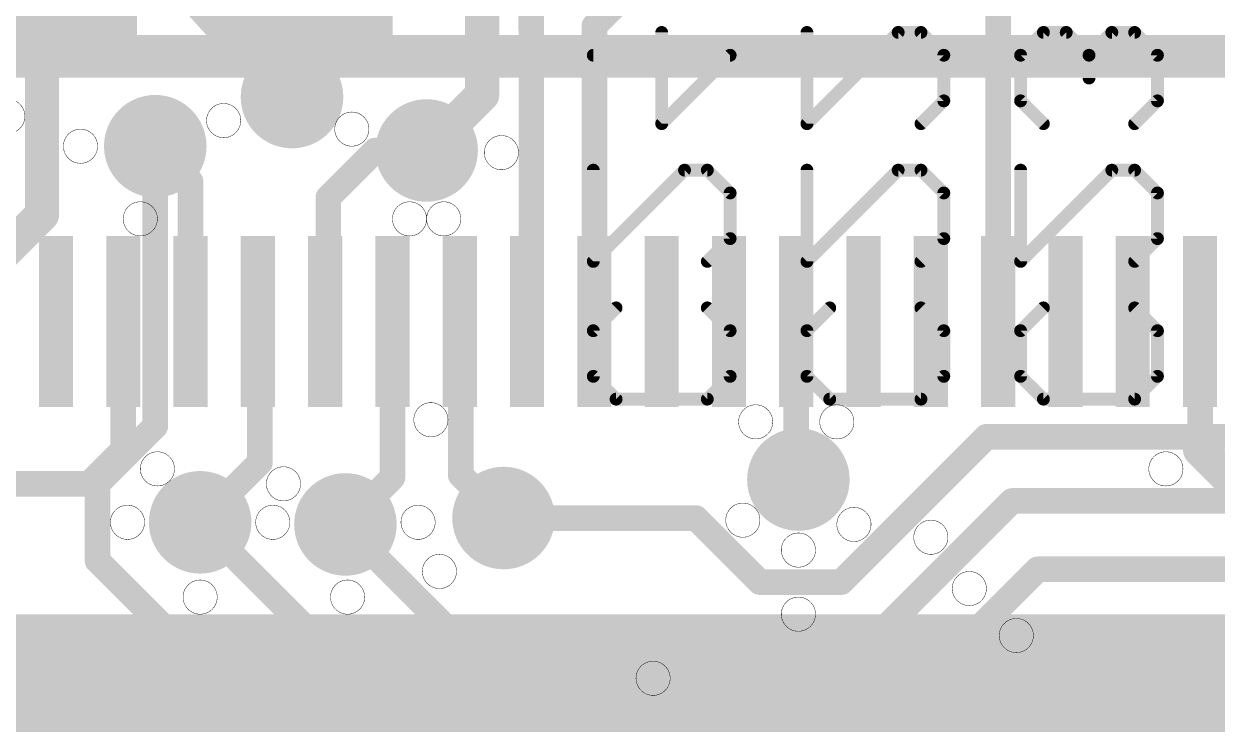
# Model space of a CAD drawing. Extents: x -18 to 144, y -21 to 125.
# Drawn here: x 51.58 to 58.67, y 72.99 to 77.16 of the extents above; entities that cross this region are included whole.
import ezdxf

# ---------------------------------------------------------------- set-up
doc = ezdxf.new("R2010")
doc.units = 0
for name, color, linetype in [('1', 251, 'CONTINUOUS'), ('114', 4, 'CONTINUOUS'), ('15', 251, 'CONTINUOUS'), ('16', 175, 'CONTINUOUS'), ('18', 82, 'CONTINUOUS'), ('2', 82, 'CONTINUOUS'), ('28', 251, 'CONTINUOUS')]:
    doc.layers.add(name, color=color, linetype=linetype)

# ---------------------------------------------------------------- blocks, each defined once
blk = doc.blocks.new('RECT')
blk.add_solid([(-0.5, -0.5), (0.5, -0.5), (-0.5, 0.5), (0.5, 0.5)])
blk = doc.blocks.new('ROUNDV')
at = {"const_width": 0.5}
blk.add_lwpolyline([(0, -0.25, 1), (0, 0.25, 1), (0, -0.25)], format="xyb", dxfattribs=at)

msp = doc.modelspace()

# ---------------------------------------------------------------- linework, layer by layer
at = {"layer": '1'}
for points, const_width in [([(54.5974, 75.3968), (54.5973, 77.8002)], 0.1524), ([(54.972, 77.143), (55.626, 77.797)], 0.1524), ([(57.372, 75.3872), (57.372, 77.7809)], 0.1524), ([(53.1749, 77.5081), (53.1749, 76.7207)], 0.3048), ([(54.972, 75.3872), (54.972, 77.143)], 0.1524), ([(52.572, 76.2187), (52.3621, 76.4286)], 0.1524), ([(53.3908, 76.1238), (53.6702, 76.4032)], 0.1524), ([(53.6702, 76.4032), (53.975, 76.4032)], 0.1524), ([(52.572, 75.3872), (52.572, 76.2187)], 0.1524), ([(53.3908, 75.3872), (53.3908, 76.1238)], 0.1524), ([(54.572, 75.3872), (54.5974, 75.3968)], 0.1524), ([(52.172, 75.3872), (52.172, 74.6256)], 0.1524), ([(52.972, 75.3872), (52.9844, 75.3748)], 0.1524), ([(52.9844, 75.3748), (52.9844, 74.549)], 0.1524), ([(53.372, 75.3872), (53.3527, 75.3872)], 0.1524), ([(53.372, 75.3872), (53.3908, 75.3872)], 0.1524), ([(53.772, 75.3872), (53.772, 74.4599)], 0.1524), ([(54.172, 75.3872), (54.1782, 75.3872)], 0.1524), ([(54.1782, 75.3872), (54.1782, 74.4728)], 0.1524), ([(56.172, 75.3872), (56.172, 74.4348)], 0.1524), ([(58.5724, 75.3868), (58.572, 75.3872)], 0.1524), ([(58.5724, 74.6252), (58.5724, 75.3868)], 0.1524), ([(52.172, 74.6256), (51.9684, 74.422)], 0.1524), ([(58.7756, 74.422), (58.5724, 74.6252)], 0.2032), ([(52.9844, 74.549), (52.6288, 74.1934)], 0.1524), ([(54.1782, 74.4728), (54.4322, 74.2188)], 0.1524), ([(51.9684, 74.422), (50.546, 74.422)], 0.1524), ([(53.772, 74.4599), (53.4924, 74.1807)], 0.1524), ([(56.172, 74.4348), (56.1848, 74.4474)], 0.1524)]:
    msp.add_lwpolyline(points, dxfattribs=dict(at, const_width=const_width))
for points, const_width in [([(55.0101, 77.143, 1), (54.9339, 77.143)], 0.0762), ([(54.9451, 77.1699, 1), (54.9989, 77.1161)], 0.0762), ([(53.0987, 76.7207, 1), (53.2511, 76.7207)], 0.1524), ([(52.389, 76.4555, 1), (52.3352, 76.4017)], 0.0762), ([(53.6702, 76.4413, 1), (53.6702, 76.3651)], 0.0762), ([(53.6971, 76.3763, 1), (53.6433, 76.4301)], 0.0762), ([(53.975, 76.3651, 1), (53.975, 76.4413)], 0.0762), ([(52.6101, 76.2187, 1), (52.5339, 76.2187)], 0.0762), ([(52.5451, 76.1918, 1), (52.5989, 76.2456)], 0.0762), ([(53.4289, 76.1238, 1), (53.3527, 76.1238)], 0.0762), ([(53.3639, 76.1507, 1), (53.4177, 76.0969)], 0.0762), ([(54.6109, 75.3612, 1), (54.5839, 75.4324)], 0.0762), ([(52.2101, 75.3872, 1), (52.1339, 75.3872)], 0.0762), ([(52.5339, 75.3872, 1), (52.6101, 75.3872)], 0.0762), ([(52.9989, 75.4141, 1), (52.9451, 75.3603)], 0.0762), ([(53.0225, 75.3748, 1), (52.9463, 75.3748)], 0.0762), ([(52.9575, 75.3479, 1), (53.0113, 75.4017)], 0.0762), ([(53.3527, 75.4253, 1), (53.3527, 75.3491)], 0.0762), ([(53.372, 75.4253, 1), (53.372, 75.3491)], 0.0762), ([(53.3527, 75.3872, 1), (53.4289, 75.3872)], 0.0762), ([(53.372, 75.3491, 1), (53.372, 75.4253)], 0.0762), ([(53.3908, 75.3491, 1), (53.3908, 75.4253)], 0.0762), ([(53.8101, 75.3872, 1), (53.7339, 75.3872)], 0.0762), ([(54.172, 75.4253, 1), (54.172, 75.3491)], 0.0762), ([(54.2163, 75.3872, 1), (54.1401, 75.3872)], 0.0762), ([(54.1782, 75.3491, 1), (54.1782, 75.4253)], 0.0762), ([(54.5585, 75.4228, 1), (54.5855, 75.3516)], 0.0762), ([(54.5593, 75.3968, 1), (54.6355, 75.3968)], 0.0762), ([(54.9339, 75.3872, 1), (55.0101, 75.3872)], 0.0762), ([(56.2101, 75.3872, 1), (56.1339, 75.3872)], 0.0762), ([(57.3339, 75.3872, 1), (57.4101, 75.3872)], 0.0762), ([(58.5989, 75.4141, 1), (58.5451, 75.3603)], 0.0762), ([(58.6105, 75.3868, 1), (58.5343, 75.3868)], 0.0762), ([(58.5455, 75.3599, 1), (58.5993, 75.4137)], 0.0762), ([(52.1989, 74.5987, 1), (52.1451, 74.6525)], 0.0762), ([(58.6083, 74.6611, 1), (58.5365, 74.5893)], 0.1016), ([(52.1339, 74.6256, 1), (52.2101, 74.6256)], 0.0762), ([(53.0113, 74.5221, 1), (52.9575, 74.5759)], 0.0762), ([(58.5343, 74.6252, 1), (58.6105, 74.6252)], 0.0762), ([(52.9463, 74.549, 1), (53.0225, 74.549)], 0.0762), ([(54.2051, 74.4997, 1), (54.1513, 74.4459)], 0.0762), ([(51.9415, 74.4489, 1), (51.9953, 74.3951)], 0.0762), ([(51.9684, 74.3839, 1), (51.9684, 74.4601)], 0.0762), ([(53.7339, 74.4599, 1), (53.8101, 74.4599)], 0.0762), ([(53.7989, 74.4329, 1), (53.7451, 74.4869)], 0.0762), ([(54.1401, 74.4728, 1), (54.2163, 74.4728)], 0.0762), ([(56.1453, 74.462, 1), (56.1987, 74.4076)], 0.0762), ([(56.2115, 74.4202, 1), (56.1581, 74.4746)], 0.0762), ([(56.1339, 74.4348, 1), (56.2101, 74.4348)], 0.0762), ([(54.4053, 74.1919, 1), (54.4591, 74.2457)], 0.0762), ([(52.6019, 74.2203, 1), (52.6557, 74.1665)], 0.0762), ([(53.4655, 74.2077, 1), (53.5193, 74.1537)], 0.0762)]:
    msp.add_lwpolyline(points, format="xyb", dxfattribs=dict(at, const_width=const_width))
at = {"layer": '114', "const_width": 0.0025}
for points in [[(51.4858, 76.5048, 1), (51.4858, 76.708, 1), (51.4858, 76.5048)], [(52.7685, 76.4794, 1), (52.7685, 76.6826, 1), (52.7685, 76.4794)], [(53.5305, 76.4286, 1), (53.5305, 76.6318, 1), (53.5305, 76.4286)], [(51.9176, 76.327, 1), (51.9176, 76.5302, 1), (51.9176, 76.327)], [(54.4195, 76.2889, 1), (54.4195, 76.4921, 1), (54.4195, 76.2889)], [(52.2732, 75.8952, 1), (52.2732, 76.0984, 1), (52.2732, 75.8952)], [(53.8734, 75.8952, 1), (53.8734, 76.0984, 1), (53.8734, 75.8952)], [(54.0766, 75.8952, 1), (54.0766, 76.0984, 1), (54.0766, 75.8952)], [(54.0004, 74.7014, 1), (54.0004, 74.9046, 1), (54.0004, 74.7014)], [(55.9308, 74.6887, 1), (55.9308, 74.8919, 1), (55.9308, 74.6887)], [(56.4134, 74.6887, 1), (56.4134, 74.8919, 1), (56.4134, 74.6887)], [(52.3748, 74.4093, 1), (52.3748, 74.6125, 1), (52.3748, 74.4093)], [(58.3692, 74.4093, 1), (58.3692, 74.6125, 1), (58.3692, 74.4093)], [(53.1241, 74.3204, 1), (53.1241, 74.5236, 1), (53.1241, 74.3204)], [(52.197, 74.0918, 1), (52.197, 74.295, 1), (52.197, 74.0918)], [(53.0606, 74.0918, 1), (53.0606, 74.295, 1), (53.0606, 74.0918)], [(53.9242, 74.0918, 1), (53.9242, 74.295, 1), (53.9242, 74.0918)], [(55.8546, 74.1045, 1), (55.8546, 74.3077, 1), (55.8546, 74.1045)], [(56.515, 74.0791, 1), (56.515, 74.2823, 1), (56.515, 74.0791)], [(56.9722, 74.0029, 1), (56.9722, 74.2061, 1), (56.9722, 74.0029)], [(56.1848, 73.9267, 1), (56.1848, 74.1299, 1), (56.1848, 73.9267)], [(54.0512, 73.7997, 1), (54.0512, 74.0029, 1), (54.0512, 73.7997)], [(52.6288, 73.6473, 1), (52.6288, 73.8505, 1), (52.6288, 73.6473)], [(53.5051, 73.6473, 1), (53.5051, 73.8505, 1), (53.5051, 73.6473)], [(57.2008, 73.6981, 1), (57.2008, 73.9013, 1), (57.2008, 73.6981)], [(56.1848, 73.5457, 1), (56.1848, 73.7489, 1), (56.1848, 73.5457)], [(57.4802, 73.4187, 1), (57.4802, 73.6219, 1), (57.4802, 73.4187)], [(55.3212, 73.1647, 1), (55.3212, 73.3679, 1), (55.3212, 73.1647)]]:
    msp.add_lwpolyline(points, format="xyb", dxfattribs=at)
at = {"layer": '15', "const_width": 0.254}
msp.add_lwpolyline([(46.99, 76.962), (64.77, 76.962)], dxfattribs=at)
at = {"layer": '16'}
for points, const_width in [([(54.3052, 76.7334), (54.3052, 79.4131)], 0.2032), ([(52.6415, 77.3049), (53.1749, 76.7207)], 0.254), ([(54.3052, 76.7334), (53.975, 76.4032)], 0.2032), ([(57.912, 73.406), (45.974, 73.406)], 0.254), ([(59.69, 71.6026), (57.912, 73.406)], 0.254)]:
    msp.add_lwpolyline(points, dxfattribs=dict(at, const_width=const_width))
for points, const_width in [([(53.128, 76.6779, 1), (53.2218, 76.7635)], 0.127), ([(54.3411, 76.6975, 1), (54.2693, 76.7693)], 0.1016), ([(54.2544, 76.7334, 1), (54.356, 76.7334)], 0.1016), ([(53.9391, 76.4391, 1), (54.0109, 76.3673)], 0.1016), ([(57.9572, 73.4506, 1), (57.8668, 73.3614)], 0.127), ([(57.912, 73.3425, 1), (57.912, 73.4695)], 0.127)]:
    msp.add_lwpolyline(points, format="xyb", dxfattribs=dict(at, const_width=const_width))
at = {"layer": '2'}
for points, const_width in [([(51.689, 76.0222), (51.689, 80.1624)], 0.2032), ([(52.3621, 76.4286), (52.3621, 74.7649)], 0.1524), ([(50.038, 74.3712), (51.689, 76.0222)], 0.2032), ([(52.3621, 74.7649), (52.0192, 74.422)], 0.1524), ([(56.4388, 73.8378), (57.3024, 74.7014)], 0.1524), ([(57.3024, 74.7014), (62.5602, 74.7014)], 0.1524), ([(52.0192, 74.422), (52.0192, 73.9648)], 0.1524), ([(56.5912, 73.4568), (57.4548, 74.3204)], 0.1524), ([(57.4548, 74.3204), (63.0682, 74.3204)], 0.1524), ([(52.6288, 74.1934), (53.7464, 73.0758)], 0.1524), ([(53.4924, 74.1807), (53.4924, 74.168)], 0.2032), ([(54.4322, 74.2188), (55.5752, 74.2188)], 0.1524), ([(55.5752, 74.2188), (55.9562, 73.8378)], 0.1524), ([(53.4924, 74.168), (54.2036, 73.4568)], 0.1524), ([(52.0192, 73.9648), (53.2892, 72.6948)], 0.1524), ([(56.769, 73.0758), (57.6072, 73.914)], 0.1524), ([(57.6072, 73.914), (63.5254, 73.914)], 0.1524), ([(55.9562, 73.8378), (56.4388, 73.8378)], 0.1524), ([(56.9468, 72.6948), (57.8104, 73.5584)], 0.1524), ([(57.8104, 73.5584), (63.754, 73.5584)], 0.1524), ([(54.2036, 73.4568), (56.5912, 73.4568)], 0.1524), ([(53.7464, 73.0758), (56.769, 73.0758)], 0.1524)]:
    msp.add_lwpolyline(points, dxfattribs=dict(at, const_width=const_width))
for points, const_width in [([(52.4002, 76.4286, 1), (52.324, 76.4286)], 0.0762), ([(51.7249, 75.9863, 1), (51.6531, 76.0581)], 0.1016), ([(51.6382, 76.0222, 1), (51.7398, 76.0222)], 0.1016), ([(52.389, 74.738, 1), (52.3352, 74.7918)], 0.0762), ([(52.324, 74.7649, 1), (52.4002, 74.7649)], 0.0762), ([(57.3024, 74.7395, 1), (57.3024, 74.6633)], 0.0762), ([(57.3293, 74.6745, 1), (57.2755, 74.7283)], 0.0762), ([(52.0573, 74.422, 1), (51.9811, 74.422)], 0.0762), ([(51.9923, 74.4489, 1), (52.0461, 74.3951)], 0.0762), ([(57.4548, 74.3585, 1), (57.4548, 74.2823)], 0.0762), ([(57.4817, 74.2935, 1), (57.4279, 74.3473)], 0.0762), ([(52.6557, 74.2203, 1), (52.6019, 74.1665)], 0.0762), ([(53.5432, 74.1807, 1), (53.4416, 74.1807)], 0.1016), ([(54.4322, 74.2569, 1), (54.4322, 74.1807)], 0.0762), ([(55.6021, 74.2457, 1), (55.5483, 74.1919)], 0.0762), ([(55.5752, 74.1807, 1), (55.5752, 74.2569)], 0.0762), ([(53.4416, 74.168, 1), (53.5432, 74.168)], 0.1016), ([(53.5193, 74.1949, 1), (53.4655, 74.1411)], 0.0762), ([(51.9811, 73.9648, 1), (52.0573, 73.9648)], 0.0762), ([(52.0461, 73.9917, 1), (51.9923, 73.9379)], 0.0762), ([(57.6072, 73.9521, 1), (57.6072, 73.8759)], 0.0762), ([(57.6341, 73.8871, 1), (57.5803, 73.9409)], 0.0762), ([(55.9562, 73.8759, 1), (55.9562, 73.7997)], 0.0762), ([(56.4388, 73.7997, 1), (56.4388, 73.8759)], 0.0762), ([(55.9293, 73.8109, 1), (55.9831, 73.8647)], 0.0762), ([(56.4119, 73.8647, 1), (56.4657, 73.8109)], 0.0762), ([(57.8104, 73.5965, 1), (57.8104, 73.5203)], 0.0762), ([(57.8373, 73.5315, 1), (57.7835, 73.5853)], 0.0762), ([(54.2036, 73.4949, 1), (54.2036, 73.4187)], 0.0762), ([(54.1767, 73.4299, 1), (54.2305, 73.4837)], 0.0762), ([(56.5643, 73.4837, 1), (56.6181, 73.4299)], 0.0762), ([(56.5912, 73.4187, 1), (56.5912, 73.4949)], 0.0762), ([(53.7464, 73.1139, 1), (53.7464, 73.0377)], 0.0762), ([(53.7195, 73.0489, 1), (53.7733, 73.1027)], 0.0762), ([(56.7421, 73.1027, 1), (56.7959, 73.0489)], 0.0762), ([(56.769, 73.0377, 1), (56.769, 73.1139)], 0.0762)]:
    msp.add_lwpolyline(points, format="xyb", dxfattribs=dict(at, const_width=const_width))
at = {"layer": '28', "const_width": 0.0762}
for points in [[(55.3723, 76.5625), (55.3723, 77.1048)], [(56.2356, 77.1048), (56.2356, 76.5625)], [(56.2356, 76.5625), (56.7779, 77.1048)], [(56.7779, 77.1048), (56.9135, 77.1048)], [(56.9135, 77.1048), (57.0491, 76.9693)], [(57.6412, 77.1048), (57.5056, 76.9693)], [(57.7768, 77.1048), (57.6412, 77.1048)], [(57.9123, 76.9693), (57.7768, 77.1048)], [(58.0479, 77.1048), (57.9123, 76.9693)], [(58.1835, 77.1048), (58.0479, 77.1048)], [(58.3191, 76.9693), (58.1835, 77.1048)], [(54.9656, 76.9693), (55.7791, 76.9693)], [(55.7791, 76.9693), (55.3723, 76.5625)], [(57.0491, 76.9693), (57.0491, 76.6981)], [(57.5056, 76.9693), (57.5056, 76.6981)], [(57.9123, 76.9693), (57.9123, 76.8337)], [(58.3191, 76.6981), (58.3191, 76.9693)], [(57.0491, 76.6981), (56.9135, 76.5625)], [(57.5056, 76.6981), (57.6412, 76.5625)], [(58.1835, 76.5625), (58.3191, 76.6981)], [(54.9656, 76.2863), (54.9656, 75.7439)], [(54.9656, 75.7439), (55.5079, 76.2863)], [(55.5079, 76.2863), (55.6435, 76.2863)], [(55.6435, 76.2863), (55.7791, 76.1507)], [(56.2356, 76.2863), (56.2356, 75.7439)], [(56.2356, 75.7439), (56.7779, 76.2863)], [(56.7779, 76.2863), (56.9135, 76.2863)], [(56.9135, 76.2863), (57.0491, 76.1507)], [(57.5056, 76.2863), (57.5056, 75.7439)], [(57.5056, 75.7439), (58.0479, 76.2863)], [(58.0479, 76.2863), (58.1835, 76.2863)], [(58.1835, 76.2863), (58.3191, 76.1507)], [(55.7791, 76.1507), (55.7791, 75.8795)], [(57.0491, 76.1507), (57.0491, 75.8795)], [(58.3191, 76.1507), (58.3191, 75.8795)], [(55.7791, 75.8795), (55.6435, 75.7439)], [(57.0491, 75.8795), (56.9135, 75.7439)], [(58.3191, 75.8795), (58.1835, 75.7439)], [(54.9656, 75.3321), (55.1012, 75.4677)], [(55.6435, 75.4677), (55.7791, 75.3321)], [(56.2356, 75.3321), (56.3712, 75.4677)], [(56.9135, 75.4677), (57.0491, 75.3321)], [(57.5056, 75.3321), (57.6412, 75.4677)], [(58.1835, 75.4677), (58.3191, 75.3321)], [(54.9656, 75.0609), (54.9656, 75.3321)], [(55.7791, 75.3321), (55.7791, 75.0609)], [(56.2356, 75.0609), (56.2356, 75.3321)], [(57.0491, 75.3321), (57.0491, 75.0609)], [(57.5056, 75.0609), (57.5056, 75.3321)], [(58.3191, 75.3321), (58.3191, 75.0609)], [(55.1012, 74.9254), (54.9656, 75.0609)], [(55.7791, 75.0609), (55.6435, 74.9254)], [(56.3712, 74.9254), (56.2356, 75.0609)], [(57.0491, 75.0609), (56.9135, 74.9254)], [(57.6412, 74.9254), (57.5056, 75.0609)], [(58.3191, 75.0609), (58.1835, 74.9254)], [(55.6435, 74.9254), (55.1012, 74.9254)], [(56.9135, 74.9254), (56.3712, 74.9254)], [(58.1835, 74.9254), (57.6412, 74.9254)]]:
    msp.add_lwpolyline(points, dxfattribs=at)
at = {"layer": '28', "const_width": 0.0381}
for points in [[(55.3914, 77.1048, 1), (55.3533, 77.1048)], [(56.2547, 77.1048, 1), (56.2166, 77.1048)], [(56.7779, 77.1239, 1), (56.7779, 77.0858)], [(56.7914, 77.0914, 1), (56.7645, 77.1183)], [(56.927, 77.1183, 1), (56.9, 77.0914)], [(56.9135, 77.0858, 1), (56.9135, 77.1239)], [(57.6412, 77.1239, 1), (57.6412, 77.0858)], [(57.6547, 77.0914, 1), (57.6277, 77.1183)], [(57.7902, 77.1183, 1), (57.7633, 77.0914)], [(57.7768, 77.0858, 1), (57.7768, 77.1239)], [(58.0479, 77.1239, 1), (58.0479, 77.0858)], [(58.0614, 77.0914, 1), (58.0345, 77.1183)], [(58.197, 77.1183, 1), (58.17, 77.0914)], [(58.1835, 77.0858, 1), (58.1835, 77.1239)], [(54.9656, 76.9883, 1), (54.9656, 76.9502)], [(55.7926, 76.9558, 1), (55.7656, 76.9827)], [(55.7791, 76.9502, 1), (55.7791, 76.9883)], [(57.0681, 76.9693, 1), (57.03, 76.9693)], [(57.0356, 76.9558, 1), (57.0626, 76.9827)], [(57.4921, 76.9827, 1), (57.5191, 76.9558)], [(57.5247, 76.9693, 1), (57.4866, 76.9693)], [(57.9314, 76.9693, 1), (57.8933, 76.9693)], [(57.8989, 76.9827, 1), (57.9258, 76.9558)], [(57.8989, 76.9558, 1), (57.9258, 76.9827)], [(58.3381, 76.9693, 1), (58.3, 76.9693)], [(58.3056, 76.9558, 1), (58.3326, 76.9827)], [(57.8933, 76.8337, 1), (57.9314, 76.8337)], [(57.03, 76.6981, 1), (57.0681, 76.6981)], [(57.0626, 76.6846, 1), (57.0356, 76.7116)], [(57.5191, 76.7116, 1), (57.4921, 76.6846)], [(57.4866, 76.6981, 1), (57.5247, 76.6981)], [(58.3, 76.6981, 1), (58.3381, 76.6981)], [(58.3326, 76.6846, 1), (58.3056, 76.7116)], [(55.3589, 76.576, 1), (55.3858, 76.549)], [(55.3533, 76.5625, 1), (55.3914, 76.5625)], [(56.2221, 76.576, 1), (56.2491, 76.549)], [(56.2166, 76.5625, 1), (56.2547, 76.5625)], [(56.9, 76.576, 1), (56.927, 76.549)], [(57.6277, 76.549, 1), (57.6547, 76.576)], [(58.17, 76.576, 1), (58.197, 76.549)], [(54.9847, 76.2863, 1), (54.9466, 76.2863)], [(55.5079, 76.3053, 1), (55.5079, 76.2672)], [(55.5214, 76.2728, 1), (55.4945, 76.2997)], [(55.657, 76.2997, 1), (55.63, 76.2728)], [(55.6435, 76.2672, 1), (55.6435, 76.3053)], [(56.2547, 76.2863, 1), (56.2166, 76.2863)], [(56.7779, 76.3053, 1), (56.7779, 76.2672)], [(56.7914, 76.2728, 1), (56.7645, 76.2997)], [(56.927, 76.2997, 1), (56.9, 76.2728)], [(56.9135, 76.2672, 1), (56.9135, 76.3053)], [(57.5247, 76.2863, 1), (57.4866, 76.2863)], [(58.0479, 76.3053, 1), (58.0479, 76.2672)], [(58.0614, 76.2728, 1), (58.0345, 76.2997)], [(58.197, 76.2997, 1), (58.17, 76.2728)], [(58.1835, 76.2672, 1), (58.1835, 76.3053)], [(55.7981, 76.1507, 1), (55.76, 76.1507)], [(55.7656, 76.1372, 1), (55.7926, 76.1642)], [(57.0681, 76.1507, 1), (57.03, 76.1507)], [(57.0356, 76.1372, 1), (57.0626, 76.1642)], [(58.3381, 76.1507, 1), (58.3, 76.1507)], [(58.3056, 76.1372, 1), (58.3326, 76.1642)], [(55.76, 75.8795, 1), (55.7981, 75.8795)], [(55.7926, 75.8661, 1), (55.7656, 75.893)], [(57.03, 75.8795, 1), (57.0681, 75.8795)], [(57.0626, 75.8661, 1), (57.0356, 75.893)], [(58.3, 75.8795, 1), (58.3381, 75.8795)], [(58.3326, 75.8661, 1), (58.3056, 75.893)], [(54.9521, 75.7574, 1), (54.9791, 75.7305)], [(54.9466, 75.7439, 1), (54.9847, 75.7439)], [(55.63, 75.7574, 1), (55.657, 75.7305)], [(56.2221, 75.7574, 1), (56.2491, 75.7305)], [(56.2166, 75.7439, 1), (56.2547, 75.7439)], [(56.9, 75.7574, 1), (56.927, 75.7305)], [(57.4921, 75.7574, 1), (57.5191, 75.7305)], [(57.4866, 75.7439, 1), (57.5247, 75.7439)], [(58.17, 75.7574, 1), (58.197, 75.7305)], [(55.1147, 75.4542, 1), (55.0877, 75.4812)], [(55.657, 75.4812, 1), (55.63, 75.4542)], [(56.3847, 75.4542, 1), (56.3577, 75.4812)], [(56.927, 75.4812, 1), (56.9, 75.4542)], [(57.6547, 75.4542, 1), (57.6277, 75.4812)], [(58.197, 75.4812, 1), (58.17, 75.4542)], [(54.9847, 75.3321, 1), (54.9466, 75.3321)], [(54.9521, 75.3456, 1), (54.9791, 75.3186)], [(55.7981, 75.3321, 1), (55.76, 75.3321)], [(55.7656, 75.3186, 1), (55.7926, 75.3456)], [(56.2547, 75.3321, 1), (56.2166, 75.3321)], [(56.2221, 75.3456, 1), (56.2491, 75.3186)], [(57.0681, 75.3321, 1), (57.03, 75.3321)], [(57.0356, 75.3186, 1), (57.0626, 75.3456)], [(57.4921, 75.3456, 1), (57.5191, 75.3186)], [(57.5247, 75.3321, 1), (57.4866, 75.3321)], [(58.3381, 75.3321, 1), (58.3, 75.3321)], [(58.3056, 75.3186, 1), (58.3326, 75.3456)], [(54.9791, 75.0744, 1), (54.9521, 75.0475)], [(54.9466, 75.0609, 1), (54.9847, 75.0609)], [(55.76, 75.0609, 1), (55.7981, 75.0609)], [(55.7926, 75.0475, 1), (55.7656, 75.0744)], [(56.2491, 75.0744, 1), (56.2221, 75.0475)], [(56.2166, 75.0609, 1), (56.2547, 75.0609)], [(57.03, 75.0609, 1), (57.0681, 75.0609)], [(57.0626, 75.0475, 1), (57.0356, 75.0744)], [(57.5191, 75.0744, 1), (57.4921, 75.0475)], [(57.4866, 75.0609, 1), (57.5247, 75.0609)], [(58.3, 75.0609, 1), (58.3381, 75.0609)], [(58.3326, 75.0475, 1), (58.3056, 75.0744)], [(55.1012, 74.9444, 1), (55.1012, 74.9063)], [(55.0877, 74.9119, 1), (55.1147, 74.9388)], [(55.63, 74.9388, 1), (55.657, 74.9119)], [(55.6435, 74.9063, 1), (55.6435, 74.9444)], [(56.3712, 74.9444, 1), (56.3712, 74.9063)], [(56.3577, 74.9119, 1), (56.3847, 74.9388)], [(56.9, 74.9388, 1), (56.927, 74.9119)], [(56.9135, 74.9063, 1), (56.9135, 74.9444)], [(57.6412, 74.9444, 1), (57.6412, 74.9063)], [(57.6277, 74.9119, 1), (57.6547, 74.9388)], [(58.17, 74.9388, 1), (58.197, 74.9119)], [(58.1835, 74.9063, 1), (58.1835, 74.9444)]]:
    msp.add_lwpolyline(points, format="xyb", dxfattribs=at)

# ---------------------------------------------------------------- block references
at = {"layer": '1'}
for p, xscale, yscale in [((51.424, 77.532), 1.1, 0.9), ((53.224, 77.532), 1.1, 0.9), ((55.372, 69.596), 8.1026, 8.1026)]:
    msp.add_blockref('RECT', p, dxfattribs=dict(at, xscale=xscale, yscale=yscale))
at = {"layer": '1', "xscale": 0.2032, "yscale": 1.016, "rotation": 180}
for p in [(51.772, 75.3872), (52.172, 75.3872), (52.572, 75.3872), (52.972, 75.3872), (53.372, 75.3872), (53.772, 75.3872), (54.172, 75.3872), (54.572, 75.3872), (54.972, 75.3872), (55.372, 75.3872), (55.772, 75.3872), (56.172, 75.3872), (56.572, 75.3872), (56.972, 75.3872), (57.372, 75.3872), (57.772, 75.3872), (58.172, 75.3872), (58.572, 75.3872)]:
    msp.add_blockref('RECT', p, dxfattribs=at)
at = {"layer": '16', "xscale": 0.62, "yscale": 0.62, "rotation": 90}
msp.add_blockref('RECT', (51.943, 77.3049), dxfattribs=at)
at = {"layer": '18', "xscale": 0.6096, "yscale": 0.6096}
for p in [(53.1749, 76.7207), (53.1749, 76.7207), (53.1749, 76.7207), (53.1749, 76.7207), (52.3621, 76.4286), (52.3621, 76.4286), (52.3621, 76.4286), (52.3621, 76.4286), (53.975, 76.4032), (53.975, 76.4032), (53.975, 76.4032), (53.975, 76.4032), (56.1848, 74.4474), (56.1848, 74.4474), (56.1848, 74.4474), (56.1848, 74.4474), (52.6288, 74.1934), (52.6288, 74.1934), (52.6288, 74.1934), (52.6288, 74.1934), (53.4924, 74.1807), (53.4924, 74.1807), (53.4924, 74.1807), (53.4924, 74.1807), (54.4322, 74.2188), (54.4322, 74.2188), (54.4322, 74.2188), (54.4322, 74.2188)]:
    msp.add_blockref('ROUNDV', p, dxfattribs=at)

doc.saveas('drawing.dxf')
